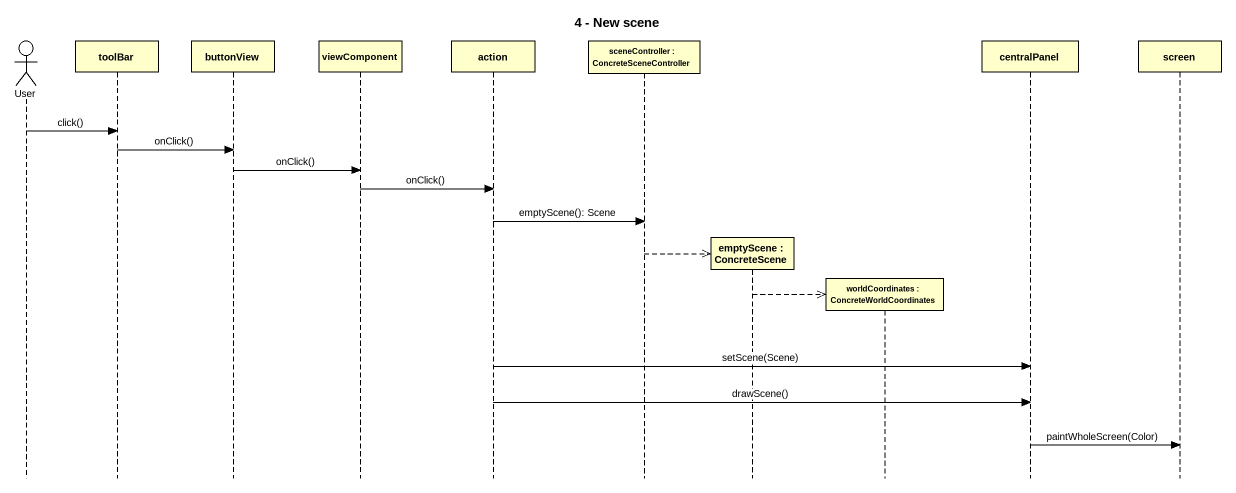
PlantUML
@startuml
title 4 - New scene
hide footbox
actor User
participant toolBar
participant buttonView
participant viewComponent
participant "action" as action_
participant "sceneController : ConcreteSceneController" as sceneController
participant "emptyScene : ConcreteScene" as emptyScene
participant "worldCoordinates : ConcreteWorldCoordinates" as worldCoordinates
participant centralPanel
participant screen

User -> toolBar : click()
toolBar -> buttonView : onClick()
buttonView -> viewComponent : onClick()
viewComponent -> action_ : onClick()
action_ -> sceneController : emptyScene(): Scene
sceneController -->> emptyScene **
emptyScene -->> worldCoordinates **
action_ -> centralPanel : setScene(Scene)
action_ -> centralPanel : drawScene()
centralPanel -> screen : paintWholeScreen(Color)
@enduml
